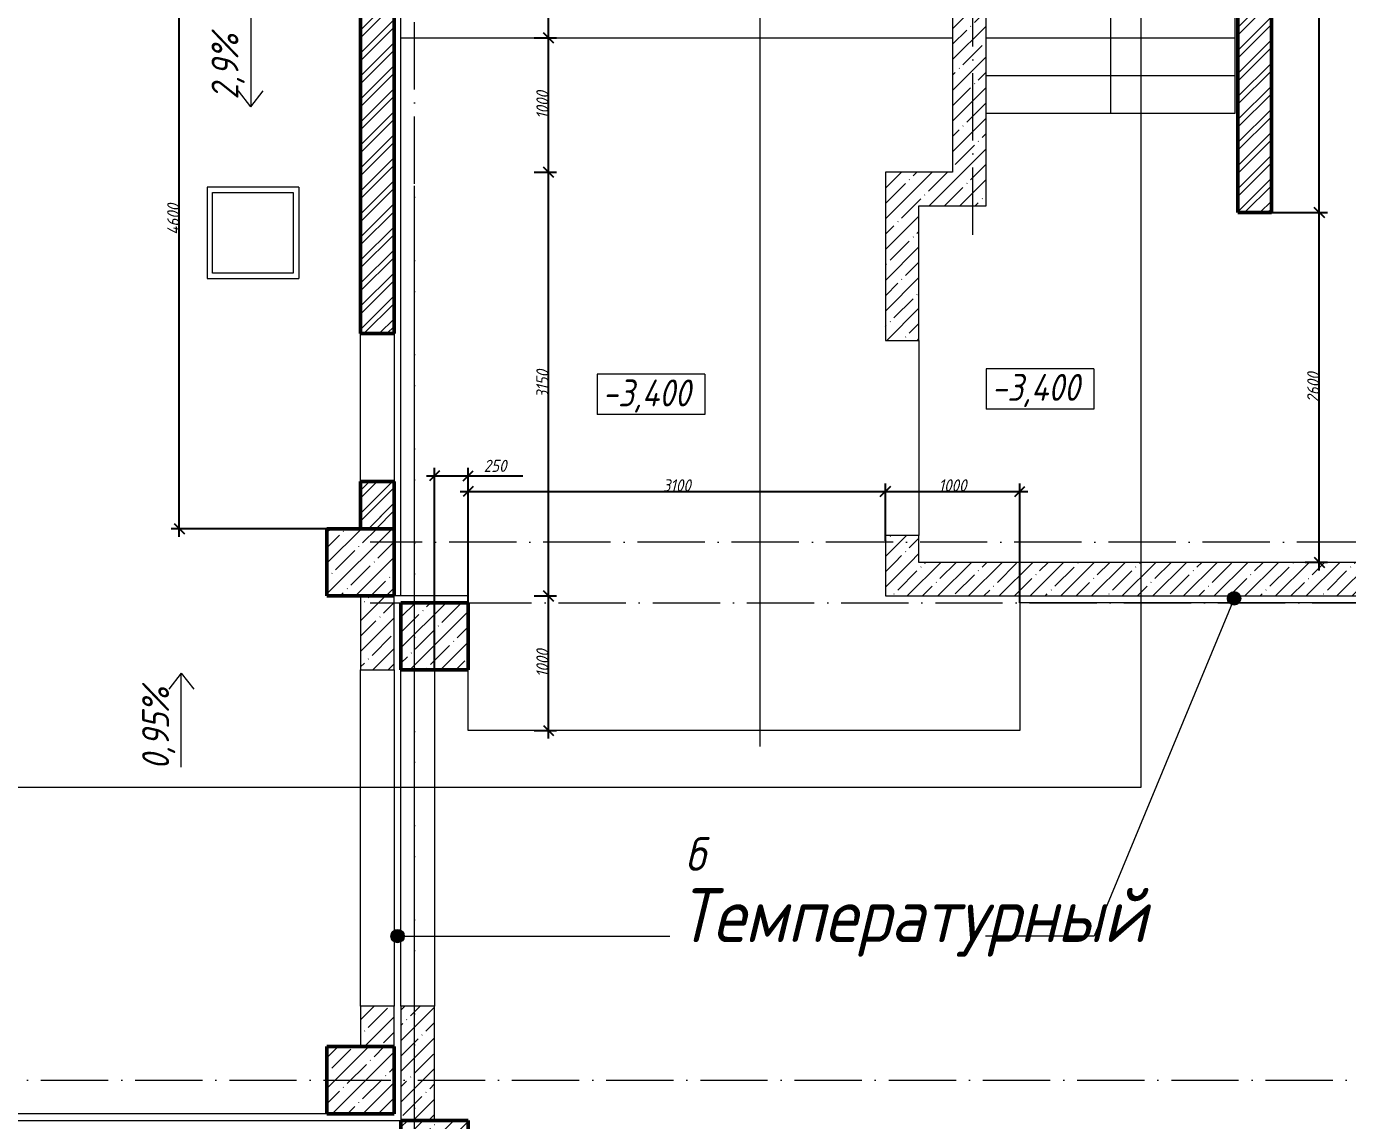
# Model space of a CAD drawing. Header units: millimetres. Extents: x -12989 to 629078, y -109036 to 555275.
# Drawn here: x 604105 to 613924, y 471059 to 479193 of the extents above; entities that cross this region are included whole.
import ezdxf

# ---------------------------------------------------------------- set-up
doc = ezdxf.new("R2010")
doc.units = ezdxf.units.MM
doc.linetypes.add('200_ШТРИХ_ш1п0_6_', pattern=[160, 100, -60])
doc.linetypes.add('50_200_ШТРИХ_1Т_ш5_п1_п1_', pattern=[700, 500, -100, 0, -100])
for name, color, linetype, lineweight in [('A-____-____-DIMS', 7, 'Continuous', 9), ('A-____-NOTE-TEXT', 7, 'Continuous', 9), ('A-DETL-GENF-OTLN-2', 7, 'Continuous', 5), ('A-FLOR-____-OTLN', 7, 'Continuous', 9), ('A-WALL-____-MCUT-1', 7, 'Continuous', 9), ('A-WALL-____-MCUT-2', 7, 'Continuous', 50), ('A-WALL-____-OTLN', 7, 'Continuous', 9), ('A-WALL-____-PATT-1', 7, 'Continuous', 9), ('G-____-____-DIMS', 7, 'Continuous', 9), ('G-____-____-TEXT', 7, 'Continuous', 9), ('S-COLS-____-MCUT', 7, 'Continuous', 50), ('S-COLS-____-OTLN', 7, 'Continuous', 9), ('S-GRID-____-OTLN-1', 7, '50_200_ШТРИХ_1Т_ш5_п1_п1_', 9), ('S-STRS-____-OTLN-1', 7, 'Continuous', 9)]:
    doc.layers.add(name, color=color, linetype=linetype, lineweight=lineweight)
for name, color, linetype, lineweight, true_color in [('A-DETL-GENF-OTLN-3', 9, 'Continuous', 9, 0x808080), ('A-DETL-GENF-OTLN-4', 9, '200_ШТРИХ_ш1п0_6_', 9, 0x808080), ('A-DETL-GENF-OTLN-5', 7, 'Continuous', 5, 0xc0c0c0), ('A-WALL-____-OTLN-1', 7, 'Continuous', 9, 0x800000), ('A-WALL-____-PATT-2', 7, 'Continuous', 9, 0x787878), ('G-____-____-SYMB-1', 9, 'Continuous', 9, 0x808080)]:
    doc.layers.add(name, color=color, linetype=linetype, lineweight=lineweight, true_color=true_color)
doc.styles.add('ISOCPEUR_I', font='isocpeui.ttf', dxfattribs={"width": 0.9, "height": 2.5})
doc.styles.add('ISOCPEUR_I_2', font='isocpeui.ttf', dxfattribs={"width": 0.85, "height": 2.3})
doc.styles.add('ISOCPEUR_I_3', font='isocpeui.ttf', dxfattribs={"width": 0.85, "height": 2.2})
doc.styles.add('ISOCPEUR_I_5', font='isocpeui.ttf', dxfattribs={"width": 0.85, "height": 2.1})
doc.styles.add('ISOCPEUR_I_7', font='isocpeui.ttf', dxfattribs={"width": 0.9, "height": 90})
doc.dimstyles.new('ISO-1_8_0_9К_СРЕДНИЙ_Кладочные', dxfattribs={"dimscale": 304.8, "dimtxt": 89.638306, "dimasz": 0.246063, "dimexe": 0.19685, "dimexo": 0, "dimgap": 0, "dimtad": 1, "dimdec": 3, "dimrnd": 0.001, "dimdsep": 46, "dimtxsty": 'ISOCPEUR_I_7', "dimblk1": 'OBLIQUE', "dimblk2": 'OBLIQUE', "dimsah": 1, "dimcen": 0.09, "dimdle": 0.19685, "dimazin": 0, "dimtfac": 1, "dimtdec": 4, "dimtix": 1, "dimtmove": 2, "dimatfit": 3, "dimfxl": 1, "dimtvp": 1, "dimtolj": 1, "dimtzin": 0, "dimarcsym": 2})
doc.dimstyles.new('ISO-1_8_0_9К_СРЕДНИЙ_Кладочные_1', dxfattribs={"dimscale": 304.8, "dimtxt": 89.638306, "dimasz": 0.246063, "dimexe": 0.19685, "dimexo": 0, "dimgap": 0, "dimtad": 1, "dimdec": 3, "dimrnd": 0.001, "dimdsep": 46, "dimtxsty": 'ISOCPEUR_I_7', "dimblk1": 'OBLIQUE', "dimblk2": 'OBLIQUE', "dimsah": 1, "dimcen": 0.09, "dimdle": 0.19685, "dimazin": 0, "dimtfac": 1, "dimtdec": 4, "dimtix": 1, "dimtmove": 0, "dimatfit": 3, "dimfxl": 1, "dimtvp": 1, "dimtolj": 1, "dimtzin": 0, "dimarcsym": 2})
doc.dimstyles.new('ISO-1_8_0_9К_СРЕДНИЙ_Кладочные_2', dxfattribs={"dimscale": 304.8, "dimtxt": 89.638306, "dimasz": 0.246063, "dimexe": 0.19685, "dimexo": 0, "dimgap": 0, "dimtad": 1, "dimdec": 3, "dimrnd": 0.001, "dimdsep": 46, "dimtxsty": 'ISOCPEUR_I_7', "dimblk1": 'OBLIQUE', "dimblk2": 'OBLIQUE', "dimsah": 1, "dimcen": 0.09, "dimdle": 0.19685, "dimazin": 0, "dimtfac": 1, "dimtdec": 4, "dimtix": 1, "dimtmove": 1, "dimatfit": 3, "dimfxl": 1, "dimtvp": 1, "dimtolj": 1, "dimtzin": 0, "dimarcsym": 2})
pattern_1 = [(45, (513638.8, 428127.92), (-114.04925, 114.04925), []), (45, (513752.85, 428127.92), (-114.04925, 114.04925), [201.612, -40.322, 3.353, -36.97])]
pattern_2 = [(45, (513638.8, 428127.92), (-114.04925, 114.04925), []), (45, (513752.85, 428127.92), (-114.04925, 114.04925), [201.612, -40.322, 3.353, -36.97])]
pattern_3 = [(45, (-93500, -46531.04), (-114.04925, 114.04925), []), (45, (-93385.95, -46531.04), (-114.04925, 114.04925), [201.613, -40.323, 3.353, -36.97])]
pattern_4 = [(45, (-92950, -43231.04), (-114.04925, 114.04925), []), (45, (-92835.95, -43231.04), (-114.04925, 114.04925), [201.613, -40.323, 3.353, -36.97])]
pattern_5 = [(45, (-92950, -47081.04), (-114.04925, 114.04925), []), (45, (-92835.95, -47081.04), (-114.04925, 114.04925), [201.613, -40.323, 3.353, -36.97])]
pattern_6 = [(45, (513638.8, 428127.92), (-85.53659, 85.53659), []), (45, (513695.83, 428127.92), (-85.53659, 85.53659), [])]

# ---------------------------------------------------------------- blocks, each defined once
blk = doc.blocks.new('BSC_Колонна _Прямоугольная - 500х500-V126-АР1_Кладочный план подвала в осях 1-64_Ю-ЯЯ')
at = {"layer": 'S-COLS-____-OTLN'}
h = blk.add_hatch(dxfattribs=at)
h.set_pattern_fill('FP_142', color=256, style=0, pattern_type=2)
h.set_pattern_definition(pattern_3)
h.paths.add_polyline_path([(-250, -250), (250, -250), (250, 250), (-250, 250)], flags=0)
at = {"layer": 'S-COLS-____-MCUT'}
for p, q in [((250, 250), (-250, 250)), ((-250, 250), (-250, -250)), ((250, -250), (250, 250)), ((-250, -250), (250, -250))]:
    blk.add_line(p, q, dxfattribs=at)
blk = doc.blocks.new('BSC_Колонна _Прямоугольная - 500х500-V133-АР1_Кладочный план подвала в осях 1-64_Ю-ЯЯ')
at = {"layer": 'S-COLS-____-OTLN'}
h = blk.add_hatch(dxfattribs=at)
h.set_pattern_fill('FP_149', color=256, style=0, pattern_type=2)
h.set_pattern_definition(pattern_4)
h.paths.add_polyline_path([(-250, -250), (250, -250), (250, 250), (-250, 250)], flags=0)
at = {"layer": 'S-COLS-____-MCUT'}
for p, q in [((250, 250), (-250, 250)), ((-250, 250), (-250, -250)), ((250, -250), (250, 250)), ((-250, -250), (250, -250))]:
    blk.add_line(p, q, dxfattribs=at)
blk = doc.blocks.new('BSC_Колонна _Прямоугольная - 500х500-V134-АР1_Кладочный план подвала в осях 1-64_Ю-ЯЯ')
at = {"layer": 'S-COLS-____-OTLN'}
h = blk.add_hatch(dxfattribs=at)
h.set_pattern_fill('FP_150', color=256, style=0, pattern_type=2)
h.set_pattern_definition(pattern_5)
h.paths.add_polyline_path([(-250, -250), (250, -250), (250, 250), (-250, 250)], flags=0)
at = {"layer": 'S-COLS-____-MCUT'}
for p, q in [((250, 250), (-250, 250)), ((-250, 250), (-250, -250)), ((250, -250), (250, 250)), ((-250, -250), (250, -250))]:
    blk.add_line(p, q, dxfattribs=at)
blk = doc.blocks.new('DET_L_Имитация разреза_ISO2-5 - Влево-35541912-АР1_Кладочный план подвала в осях 1-64_Ю-ЯЯ')
at = {"layer": 'A-DETL-GENF-OTLN-3'}
blk.add_line((143.1, 0), (5796.9, 0), dxfattribs=at)
blk = doc.blocks.new('Высотные отметки - 9_5х3_5_h_-17668430-АР1_Кладочный план подвала в осях 1-64_Ю-ЯЯ')
at = {"layer": 'G-____-____-DIMS'}
for p, q in [((-4, 3), (-4, 0)), ((4, 3), (-4, 3)), ((4, 3), (4, 0)), ((4, 0), (-4, 0))]:
    blk.add_line(p, q, dxfattribs=at)
blk = doc.blocks.new('_Oblique')
at = {"color": 0, "linetype": 'ByBlock', "lineweight": -2}
blk.add_line((-0.5, -0.5), (0.5, 0.5), dxfattribs=at)
blk = doc.blocks.new('*D6605')
at = {"layer": 'A-____-____-DIMS', "color": 0, "lineweight": -2, "transparency": 16777216}
for p, q in [((607878.8, 474959), (608044.9, 474959)), ((607984.9, 473899), (607984.9, 475019)), ((607878.8, 473959), (608044.9, 473959))]:
    blk.add_line(p, q, dxfattribs=at)
at = {"layer": 'Defpoints', "color": 0, "transparency": 16777216}
for p in [(607878.8, 474959), (607984.9, 474959), (607878.8, 473959)]:
    blk.add_point(p, dxfattribs=at)
at = {"layer": 'A-____-____-DIMS', "color": 0, "lineweight": -2, "transparency": 16777216, "xscale": 75, "yscale": 75, "zscale": 75}
for p, rotation in [((607984.9, 474959), 90), ((607984.9, 473959), 270)]:
    blk.add_blockref('_Oblique', p, dxfattribs=dict(at, rotation=rotation))
at = {"layer": 'A-____-____-DIMS', "color": 0, "transparency": 16777216, "insert": (607939.9, 474459), "char_height": 90, "width": 504.733, "attachment_point": 5, "rotation": 90, "style": 'ISOCPEUR_I_7'}
blk.add_mtext('\\A1;1000', dxfattribs=at)
blk = doc.blocks.new('*D6606')
at = {"layer": 'A-____-____-DIMS', "color": 0, "lineweight": -2, "transparency": 16777216}
for p, q in [((607878.8, 478109), (608044.9, 478109)), ((607984.9, 474899), (607984.9, 478169)), ((607878.8, 474959), (608044.9, 474959))]:
    blk.add_line(p, q, dxfattribs=at)
at = {"layer": 'Defpoints', "color": 0, "transparency": 16777216}
for p in [(607878.8, 478109), (607984.9, 478109), (607878.8, 474959)]:
    blk.add_point(p, dxfattribs=at)
at = {"layer": 'A-____-____-DIMS', "color": 0, "lineweight": -2, "transparency": 16777216, "xscale": 75, "yscale": 75, "zscale": 75}
for p, rotation in [((607984.9, 478109), 90), ((607984.9, 474959), 270)]:
    blk.add_blockref('_Oblique', p, dxfattribs=dict(at, rotation=rotation))
at = {"layer": 'A-____-____-DIMS', "color": 0, "transparency": 16777216, "insert": (607939.9, 476534), "char_height": 90, "width": 504.733, "attachment_point": 5, "rotation": 90, "style": 'ISOCPEUR_I_7'}
blk.add_mtext('\\A1;3150', dxfattribs=at)
blk = doc.blocks.new('*D6607')
at = {"layer": 'A-____-____-DIMS', "color": 0, "lineweight": -2, "transparency": 16777216}
for p, q in [((607878.8, 479109), (608044.9, 479109)), ((607984.9, 478049), (607984.9, 479169)), ((607878.8, 478109), (608044.9, 478109))]:
    blk.add_line(p, q, dxfattribs=at)
at = {"layer": 'Defpoints', "color": 0, "transparency": 16777216}
for p in [(607878.8, 479109), (607984.9, 479109), (607878.8, 478109)]:
    blk.add_point(p, dxfattribs=at)
at = {"layer": 'A-____-____-DIMS', "color": 0, "lineweight": -2, "transparency": 16777216, "xscale": 75, "yscale": 75, "zscale": 75}
for p, rotation in [((607984.9, 479109), 90), ((607984.9, 478109), 270)]:
    blk.add_blockref('_Oblique', p, dxfattribs=dict(at, rotation=rotation))
at = {"layer": 'A-____-____-DIMS', "color": 0, "transparency": 16777216, "insert": (607939.9, 478609), "char_height": 90, "width": 504.733, "attachment_point": 5, "rotation": 90, "style": 'ISOCPEUR_I_7'}
blk.add_mtext('\\A1;1000', dxfattribs=at)
blk = doc.blocks.new('*D6608')
at = {"layer": 'A-____-____-DIMS', "color": 0, "lineweight": -2, "transparency": 16777216}
for p, q in [((607984.9, 479049), (607984.9, 479869)), ((607388.8, 479809), (608044.9, 479809)), ((607878.8, 479109), (608044.9, 479109))]:
    blk.add_line(p, q, dxfattribs=at)
at = {"layer": 'Defpoints', "color": 0, "transparency": 16777216}
for p in [(607388.8, 479809), (607984.9, 479809), (607878.8, 479109)]:
    blk.add_point(p, dxfattribs=at)
at = {"layer": 'A-____-____-DIMS', "color": 0, "lineweight": -2, "transparency": 16777216, "xscale": 75, "yscale": 75, "zscale": 75}
for p, rotation in [((607984.9, 479809), 90), ((607984.9, 479109), 270)]:
    blk.add_blockref('_Oblique', p, dxfattribs=dict(at, rotation=rotation))
at = {"layer": 'A-____-____-DIMS', "color": 0, "transparency": 16777216, "insert": (607939.3, 479459), "char_height": 90, "width": 409.578, "attachment_point": 5, "rotation": 90, "style": 'ISOCPEUR_I_7'}
blk.add_mtext('\\A1;700', dxfattribs=at)
blk = doc.blocks.new('*D6609')
at = {"layer": 'A-____-____-DIMS', "color": 0, "lineweight": -2, "transparency": 16777216}
for p, q in [((607078.8, 475851.3), (607388.8, 475851.3)), ((607138.8, 474409), (607138.8, 475911.3)), ((607388.8, 474409), (607388.8, 475911.3)), ((607388.8, 475851.3), (607794.8, 475851.3))]:
    blk.add_line(p, q, dxfattribs=at)
at = {"layer": 'Defpoints', "color": 0, "transparency": 16777216}
for p in [(607388.8, 475851.3), (607138.8, 474409), (607388.8, 474409)]:
    blk.add_point(p, dxfattribs=at)
at = {"layer": 'A-____-____-DIMS', "color": 0, "lineweight": -2, "transparency": 16777216, "xscale": 75, "yscale": 75, "zscale": 75, "rotation": 180}
blk.add_blockref('_Oblique', (607138.8, 475851.3), dxfattribs=at)
at = {"layer": 'A-____-____-DIMS', "color": 0, "lineweight": -2, "transparency": 16777216, "xscale": 75, "yscale": 75, "zscale": 75}
blk.add_blockref('_Oblique', (607388.8, 475851.3), dxfattribs=at)
at = {"layer": 'A-____-____-DIMS', "color": 0, "transparency": 16777216, "insert": (607503.9, 475971.3), "char_height": 90, "width": 409.578, "attachment_point": 1, "line_spacing_factor": 1.149209, "style": 'ISOCPEUR_I_7'}
blk.add_mtext('\\A1;250', dxfattribs=at)
blk = doc.blocks.new('*D6610')
at = {"layer": 'A-____-____-DIMS', "color": 0, "lineweight": -2, "transparency": 16777216}
for p, q in [((607328.8, 475736.1), (610548.8, 475736.1)), ((607388.8, 474409), (607388.8, 475796.1)), ((610488.8, 475367.6), (610488.8, 475796.1))]:
    blk.add_line(p, q, dxfattribs=at)
at = {"layer": 'Defpoints', "color": 0, "transparency": 16777216}
for p in [(610488.8, 475736.1), (610488.8, 475367.6), (607388.8, 474409)]:
    blk.add_point(p, dxfattribs=at)
at = {"layer": 'A-____-____-DIMS', "color": 0, "lineweight": -2, "transparency": 16777216, "xscale": 75, "yscale": 75, "zscale": 75, "rotation": 180}
blk.add_blockref('_Oblique', (607388.8, 475736.1), dxfattribs=at)
at = {"layer": 'A-____-____-DIMS', "color": 0, "lineweight": -2, "transparency": 16777216, "xscale": 75, "yscale": 75, "zscale": 75}
blk.add_blockref('_Oblique', (610488.8, 475736.1), dxfattribs=at)
at = {"layer": 'A-____-____-DIMS', "color": 0, "transparency": 16777216, "insert": (608938.8, 475781.1), "char_height": 90, "width": 504.733, "attachment_point": 5, "style": 'ISOCPEUR_I_7'}
blk.add_mtext('\\A1;3100', dxfattribs=at)
blk = doc.blocks.new('*D6611')
at = {"layer": 'A-____-____-DIMS', "color": 0, "lineweight": -2, "transparency": 16777216}
for p, q in [((610428.8, 475736.1), (611548.8, 475736.1)), ((610488.8, 475367.6), (610488.8, 475796.1)), ((611488.8, 474909), (611488.8, 475796.1))]:
    blk.add_line(p, q, dxfattribs=at)
at = {"layer": 'Defpoints', "color": 0, "transparency": 16777216}
for p in [(611488.8, 475736.1), (610488.8, 475367.6), (611488.8, 474909)]:
    blk.add_point(p, dxfattribs=at)
at = {"layer": 'A-____-____-DIMS', "color": 0, "lineweight": -2, "transparency": 16777216, "xscale": 75, "yscale": 75, "zscale": 75, "rotation": 180}
blk.add_blockref('_Oblique', (610488.8, 475736.1), dxfattribs=at)
at = {"layer": 'A-____-____-DIMS', "color": 0, "lineweight": -2, "transparency": 16777216, "xscale": 75, "yscale": 75, "zscale": 75}
blk.add_blockref('_Oblique', (611488.8, 475736.1), dxfattribs=at)
at = {"layer": 'A-____-____-DIMS', "color": 0, "transparency": 16777216, "insert": (610988.8, 475781.1), "char_height": 90, "width": 504.733, "attachment_point": 5, "style": 'ISOCPEUR_I_7'}
blk.add_mtext('\\A1;1000', dxfattribs=at)
blk = doc.blocks.new('*D6718')
at = {"layer": 'A-____-____-DIMS', "color": 0, "lineweight": -2, "transparency": 16777216}
for p, q in [((613358.8, 477809), (613774.2, 477809)), ((613714.2, 475149), (613714.2, 477869)), ((613608.1, 475209), (613774.2, 475209))]:
    blk.add_line(p, q, dxfattribs=at)
at = {"layer": 'Defpoints', "color": 0, "transparency": 16777216}
for p in [(613358.8, 477809), (613714.2, 477809), (613608.1, 475209)]:
    blk.add_point(p, dxfattribs=at)
at = {"layer": 'A-____-____-DIMS', "color": 0, "lineweight": -2, "transparency": 16777216, "xscale": 75, "yscale": 75, "zscale": 75}
for p, rotation in [((613714.2, 477809), 90), ((613714.2, 475209), 270)]:
    blk.add_blockref('_Oblique', p, dxfattribs=dict(at, rotation=rotation))
at = {"layer": 'A-____-____-DIMS', "color": 0, "transparency": 16777216, "insert": (613669.2, 476509), "char_height": 90, "width": 546.104, "attachment_point": 5, "rotation": 90, "style": 'ISOCPEUR_I_7'}
blk.add_mtext('\\A1;2600', dxfattribs=at)
blk = doc.blocks.new('*D6719')
at = {"layer": 'A-____-____-DIMS', "color": 0, "lineweight": -2, "transparency": 16777216}
for p, q in [((613714.2, 477749), (613714.2, 481969)), ((613358.8, 481909), (613774.2, 481909)), ((613358.8, 477809), (613774.2, 477809))]:
    blk.add_line(p, q, dxfattribs=at)
at = {"layer": 'Defpoints', "color": 0, "transparency": 16777216}
for p in [(613358.8, 481909), (613714.2, 481909), (613358.8, 477809)]:
    blk.add_point(p, dxfattribs=at)
at = {"layer": 'A-____-____-DIMS', "color": 0, "lineweight": -2, "transparency": 16777216, "xscale": 75, "yscale": 75, "zscale": 75}
for p, rotation in [((613714.2, 481909), 90), ((613714.2, 477809), 270)]:
    blk.add_blockref('_Oblique', p, dxfattribs=dict(at, rotation=rotation))
at = {"layer": 'A-____-____-DIMS', "color": 0, "transparency": 16777216, "insert": (613539, 479575.9), "char_height": 90, "width": 521.281, "attachment_point": 1, "rotation": 90, "line_spacing_factor": 1.149209, "style": 'ISOCPEUR_I_7'}
blk.add_mtext('\\A1;4100', dxfattribs=at)
blk = doc.blocks.new('*D6732')
at = {"layer": 'A-____-____-DIMS', "color": 0, "lineweight": -2, "transparency": 16777216}
for p, q in [((605135.4, 480059), (605301.5, 480059)), ((605241.5, 475399), (605241.5, 480119)), ((606588.8, 475459), (605181.5, 475459))]:
    blk.add_line(p, q, dxfattribs=at)
at = {"layer": 'Defpoints', "color": 0, "transparency": 16777216}
for p in [(605135.4, 480059), (605241.5, 480059), (606588.8, 475459)]:
    blk.add_point(p, dxfattribs=at)
at = {"layer": 'A-____-____-DIMS', "color": 0, "lineweight": -2, "transparency": 16777216, "xscale": 75, "yscale": 75, "zscale": 75}
for p, rotation in [((605241.5, 480059), 90), ((605241.5, 475459), 270)]:
    blk.add_blockref('_Oblique', p, dxfattribs=dict(at, rotation=rotation))
at = {"layer": 'A-____-____-DIMS', "color": 0, "transparency": 16777216, "insert": (605196.5, 477759), "char_height": 90, "width": 562.653, "attachment_point": 5, "rotation": 90, "style": 'ISOCPEUR_I_7'}
blk.add_mtext('\\A1;4600', dxfattribs=at)
blk = doc.blocks.new('BSC_Колонна _Прямоугольная - 500х500-V129-АР1_Кладочный план подвала в осях 1-64_А-ГГ')
at = {"layer": 'S-COLS-____-OTLN'}
h = blk.add_hatch(dxfattribs=at)
h.set_pattern_fill('FP_145', color=256, style=0, pattern_type=2)
h.set_pattern_definition(pattern_3)
h.paths.add_polyline_path([(-250, -250), (250, -250), (250, 250), (-250, 250)], flags=0)
at = {"layer": 'S-COLS-____-MCUT'}
for p, q in [((250, 250), (-250, 250)), ((-250, 250), (-250, -250)), ((250, -250), (250, 250)), ((-250, -250), (250, -250))]:
    blk.add_line(p, q, dxfattribs=at)
blk = doc.blocks.new('BSC_Колонна _Прямоугольная - 500х500-V131-АР1_Кладочный план подвала в осях 1-64_А-ГГ')
at = {"layer": 'S-COLS-____-OTLN'}
h = blk.add_hatch(dxfattribs=at)
h.set_pattern_fill('FP_147', color=256, style=0, pattern_type=2)
h.set_pattern_definition([(45, (-93500, -42681.04), (-114.04925, 114.04925), []), (45, (-93385.95, -42681.04), (-114.04925, 114.04925), [201.613, -40.323, 3.353, -36.97])])
h.paths.add_polyline_path([(-250, -250), (250, -250), (250, 250), (-250, 250)], flags=0)
at = {"layer": 'S-COLS-____-MCUT'}
for p, q in [((250, 250), (-250, 250)), ((-250, 250), (-250, -250)), ((250, -250), (250, 250)), ((-250, -250), (250, -250))]:
    blk.add_line(p, q, dxfattribs=at)
blk = doc.blocks.new('BSC_Колонна _Прямоугольная - 500х500-V136-АР1_Кладочный план подвала в осях 1-64_А-ГГ')
at = {"layer": 'S-COLS-____-OTLN'}
h = blk.add_hatch(dxfattribs=at)
h.set_pattern_fill('FP_152', color=256, style=0, pattern_type=2)
h.set_pattern_definition(pattern_4)
h.paths.add_polyline_path([(-250, -250), (250, -250), (250, 250), (-250, 250)], flags=0)
at = {"layer": 'S-COLS-____-MCUT'}
for p, q in [((250, 250), (-250, 250)), ((-250, 250), (-250, -250)), ((250, -250), (250, 250)), ((-250, -250), (250, -250))]:
    blk.add_line(p, q, dxfattribs=at)
blk = doc.blocks.new('BSC_Колонна _Прямоугольная - 500х500-V137-АР1_Кладочный план подвала в осях 1-64_А-ГГ')
at = {"layer": 'S-COLS-____-OTLN'}
h = blk.add_hatch(dxfattribs=at)
h.set_pattern_fill('FP_153', color=256, style=0, pattern_type=2)
h.set_pattern_definition(pattern_5)
h.paths.add_polyline_path([(-250, -250), (250, -250), (250, 250), (-250, 250)], flags=0)
at = {"layer": 'S-COLS-____-MCUT'}
for p, q in [((250, 250), (-250, 250)), ((-250, 250), (-250, -250)), ((250, -250), (250, 250)), ((-250, -250), (250, -250))]:
    blk.add_line(p, q, dxfattribs=at)
blk = doc.blocks.new('DET_L_Имитация разреза_ISO2-5 - Влево-35541912-АР1_Кладочный план подвала в осях 1-64_А-ГГ')
at = {"layer": 'A-DETL-GENF-OTLN-5'}
blk.add_line((2614, 0), (5796.9, 0), dxfattribs=at)

msp = doc.modelspace()

# ---------------------------------------------------------------- hatches: boundary and pattern name
at = {"layer": 'A-WALL-____-PATT-1'}
h = msp.add_hatch(dxfattribs=at)
h.set_pattern_fill('FP_1', color=256, style=0, pattern_type=2)
h.set_pattern_definition(pattern_1)
h.paths.add_polyline_path([(610988.8036, 478108.9591), (611238.8036, 478108.9591), (611238.8036, 483308.9591), (610988.8036, 483308.9591), (610988.8036, 478894.1979)], flags=0)
h = msp.add_hatch(dxfattribs=at)
h.set_pattern_fill('FP_1', color=256, style=0, pattern_type=2)
h.set_pattern_definition(pattern_1)
h.paths.add_polyline_path([(610738.8036, 477858.9591), (611238.8036, 477858.9591), (611238.8036, 478108.9591), (610488.8036, 478108.9591), (610488.8036, 477858.9591)], flags=0)
h = msp.add_hatch(dxfattribs=at)
h.set_pattern_fill('FP_1', color=256, style=0, pattern_type=2)
h.set_pattern_definition(pattern_1)
h.paths.add_polyline_path([(610488.8036, 475208.9591), (610738.8036, 475208.9591), (610738.8036, 475408.9591), (610488.8036, 475408.9591)], flags=0)
h.paths.add_polyline_path([(610488.8036, 476858.9591), (610738.8036, 476858.9591), (610738.8036, 477858.9591), (610488.8036, 477858.9591)], flags=0)
h = msp.add_hatch(dxfattribs=at)
h.set_pattern_fill('FP_1', color=256, style=0, pattern_type=2)
h.set_pattern_definition(pattern_2)
h.paths.add_polyline_path([(610738.8036, 475208.9591), (610738.8036, 475408.9591), (610488.8036, 475408.9591), (610488.8036, 475208.9591)], flags=0)
h = msp.add_hatch(dxfattribs=at)
h.set_pattern_fill('FP_1', color=256, style=0, pattern_type=2)
h.set_pattern_definition(pattern_1)
h.paths.add_polyline_path([(614888.8036, 474958.9591), (614888.8036, 475208.9591), (610488.8036, 475208.9591), (610488.8036, 474958.9591), (612602.86, 474958.9591)], flags=0)
h = msp.add_hatch(dxfattribs=at)
h.set_pattern_fill('FP_1', color=256, style=0, pattern_type=2)
h.set_pattern_definition(pattern_2)
h.paths.add_polyline_path([(614888.8036, 474958.9591), (614888.8036, 475208.9591), (610488.8036, 475208.9591), (610488.8036, 474958.9591), (612603.6164, 474958.9591)], flags=0)
h = msp.add_hatch(dxfattribs=at)
h.set_pattern_fill('FP_1', color=256, style=0, pattern_type=2)
h.set_pattern_definition(pattern_1)
h.paths.add_polyline_path([(606588.8036, 471608.9591), (606838.8036, 471608.9591), (606838.8036, 471908.9591), (606588.8036, 471908.9591)], flags=0)
h.paths.add_polyline_path([(606838.8036, 474408.9591), (606838.8036, 474958.9591), (606588.8036, 474958.9591), (606588.8036, 474408.9591)], flags=0)
h = msp.add_hatch(dxfattribs=at)
h.set_pattern_fill('FP_1', color=256, style=0, pattern_type=2)
h.set_pattern_definition(pattern_2)
h.paths.add_polyline_path([(606588.8036, 471608.9591), (606838.8036, 471608.9591), (606838.8036, 471908.9591), (606588.8036, 471908.9591)], flags=0)
h.paths.add_polyline_path([(606838.8036, 474408.9591), (606838.8036, 474958.9591), (606588.8036, 474958.9591), (606588.8036, 474408.9591)], flags=0)
h = msp.add_hatch(dxfattribs=at)
h.set_pattern_fill('FP_1', color=256, style=0, pattern_type=2)
h.set_pattern_definition(pattern_1)
h.paths.add_polyline_path([(606888.8036, 471058.9591), (607138.8036, 471058.9591), (607138.8036, 471908.9591), (606888.8036, 471908.9591)], flags=0)
h = msp.add_hatch(dxfattribs=at)
h.set_pattern_fill('FP_1', color=256, style=0, pattern_type=2)
h.set_pattern_definition(pattern_2)
h.paths.add_polyline_path([(607138.8036, 471058.9591), (607138.8036, 471908.9591), (606888.8036, 471908.9591), (606888.8036, 471058.9591)], flags=0)
at = {"layer": 'A-WALL-____-PATT-2'}
h = msp.add_hatch(dxfattribs=at)
h.set_pattern_fill('FP_53', color=256, style=0, pattern_type=2)
h.set_pattern_definition(pattern_6)
h.paths.add_polyline_path([(613108.8036, 477808.9591), (613358.8036, 477808.9591), (613358.8036, 481908.9591), (613108.8036, 481908.9591)], flags=0)
h = msp.add_hatch(dxfattribs=at)
h.set_pattern_fill('FP_53', color=256, style=0, pattern_type=2)
h.set_pattern_definition(pattern_6)
h.paths.add_polyline_path([(606588.8036, 475458.9591), (606838.8036, 475458.9591), (606838.8036, 475808.9591), (606588.8036, 475808.9591), (606588.8036, 475665.223)], flags=0)
h.paths.add_polyline_path([(606838.8036, 476908.9591), (606838.8036, 480058.9591), (606588.8036, 480058.9591), (606588.8036, 476908.9591)], flags=0)
h = msp.add_hatch(dxfattribs=at)
h.set_pattern_fill('FP_5', color=256, style=0, pattern_type=2)
h.set_pattern_definition([(45, (513638.8, 428127.92), (-85.53659, 85.53659), []), (45, (513695.83, 428127.92), (-85.53659, 85.53659), [])])
h.paths.add_polyline_path([(606838.8036, 475458.9591), (606838.8036, 475629.0977), (606588.8036, 475629.0977), (606588.8036, 475458.9591)], flags=0)
at = {"layer": 'G-____-____-TEXT'}
h = msp.add_hatch(color=256, dxfattribs=at)
edge = h.paths.add_edge_path(flags=0)
edge.add_arc((613080.8633, 474941.2558), 50, 0, 360)
h = msp.add_hatch(color=256, dxfattribs=at)
edge = h.paths.add_edge_path(flags=0)
edge.add_arc((613080.8633, 474941.2558), 50, 0, 360)
h = msp.add_hatch(color=256, dxfattribs=at)
edge = h.paths.add_edge_path(flags=0)
edge.add_arc((606863.7691, 472430.1688), 50, 0, 360)
h = msp.add_hatch(color=256, dxfattribs=at)
edge = h.paths.add_edge_path(flags=0)
edge.add_arc((606863.7691, 472430.1688), 50, 0, 360)

# ---------------------------------------------------------------- linework, layer by layer
at = {"layer": 'A-FLOR-____-OTLN'}
for p, q in [((606888.8036, 474958.9591), (606888.8036, 479808.9591)), ((606888.8036, 479108.9591), (610988.8036, 479108.9591)), ((605448.8036, 477998.9591), (605448.8036, 477318.9591)), ((606128.8036, 477998.9591), (605448.8036, 477998.9591)), ((606128.8036, 477998.9591), (606128.8036, 477318.9591)), ((605488.8036, 477358.9591), (605488.8036, 477958.9591)), ((605488.8036, 477958.9591), (606088.8036, 477958.9591)), ((606088.8036, 477958.9591), (606088.8036, 477358.9591)), ((605448.8036, 477318.9591), (606128.8036, 477318.9591)), ((606088.8036, 477358.9591), (605488.8036, 477358.9591)), ((610738.8036, 476858.9591), (610738.8036, 475408.9591)), ((610738.8036, 476858.9591), (610738.8036, 475408.9591)), ((606888.8036, 474958.9591), (606888.8036, 475629.0977)), ((610738.8036, 475629.0977), (610738.8036, 475408.9591)), ((610738.8036, 475629.0977), (610738.8036, 475408.9591)), ((607388.8036, 474958.9591), (606838.8036, 474958.9591)), ((607388.8036, 474958.9591), (606838.8036, 474958.9591)), ((607388.8036, 474908.9591), (607388.8036, 474958.9591)), ((607388.8036, 474908.9591), (607388.8036, 474958.9591)), ((611488.8036, 474958.9591), (611488.8036, 473958.9591)), ((611488.8036, 474958.9591), (611488.8036, 473958.9591)), ((614388.8036, 474908.9591), (611488.8036, 474908.9591)), ((614388.8036, 474908.9591), (611488.8036, 474908.9591)), ((607388.8036, 473958.9591), (607388.8036, 474408.9591)), ((607388.8036, 473958.9591), (607388.8036, 474408.9591)), ((611488.8036, 473958.9591), (607388.8036, 473958.9591)), ((611488.8036, 473958.9591), (607388.8036, 473958.9591)), ((606338.8036, 471108.9591), (602888.8036, 471108.9591)), ((606338.8036, 471108.9591), (602888.8036, 471108.9591)), ((602888.8036, 471058.9591), (606888.8036, 471058.9591))]:
    msp.add_line(p, q, dxfattribs=at)
at = {"layer": 'A-WALL-____-MCUT-1'}
for p, q in [((610988.8036, 483558.9591), (610988.8036, 478108.9591)), ((611238.8036, 477858.9591), (611238.8036, 483308.9591)), ((610488.8036, 478108.9591), (610488.8036, 476858.9591)), ((610988.8036, 478108.9591), (610488.8036, 478108.9591)), ((610738.8036, 476858.9591), (610738.8036, 477858.9591)), ((610738.8036, 477858.9591), (611238.8036, 477858.9591)), ((610488.8036, 476858.9591), (610738.8036, 476858.9591)), ((610488.8036, 475408.9591), (610488.8036, 474958.9591)), ((610738.8036, 475408.9591), (610488.8036, 475408.9591)), ((610488.8036, 475408.9591), (610488.8036, 474958.9591)), ((610738.8036, 475408.9591), (610488.8036, 475408.9591)), ((610738.8036, 475208.9591), (610738.8036, 475408.9591)), ((610738.8036, 475208.9591), (610738.8036, 475408.9591)), ((614638.8036, 475208.9591), (610738.8036, 475208.9591)), ((614638.8036, 475208.9591), (610738.8036, 475208.9591)), ((606588.8036, 474958.9591), (606588.8036, 474408.9591)), ((606588.8036, 474958.9591), (606588.8036, 474408.9591)), ((606838.8036, 474408.9591), (606838.8036, 474958.9591)), ((606838.8036, 474408.9591), (606838.8036, 474958.9591)), ((610488.8036, 474958.9591), (614888.8036, 474958.9591)), ((610488.8036, 474958.9591), (614888.8036, 474958.9591)), ((606588.8036, 474408.9591), (606838.8036, 474408.9591)), ((606588.8036, 474408.9591), (606838.8036, 474408.9591)), ((606588.8036, 471908.9591), (606588.8036, 471608.9591)), ((606838.8036, 471908.9591), (606588.8036, 471908.9591)), ((606588.8036, 471908.9591), (606588.8036, 471608.9591)), ((606838.8036, 471908.9591), (606588.8036, 471908.9591)), ((606838.8036, 471608.9591), (606838.8036, 471908.9591)), ((606838.8036, 471608.9591), (606838.8036, 471908.9591)), ((606888.8036, 471908.9591), (606888.8036, 471058.9591)), ((607138.8036, 471908.9591), (606888.8036, 471908.9591)), ((606888.8036, 471908.9591), (606888.8036, 471058.9591)), ((607138.8036, 471908.9591), (606888.8036, 471908.9591)), ((607138.8036, 471058.9591), (607138.8036, 471908.9591)), ((607138.8036, 471058.9591), (607138.8036, 471908.9591))]:
    msp.add_line(p, q, dxfattribs=at)
at = {"layer": 'A-WALL-____-MCUT-2'}
for p, q in [((613108.8036, 481908.9591), (613108.8036, 477808.9591)), ((613358.8036, 477808.9591), (613358.8036, 481908.9591)), ((606838.8036, 476908.9591), (606838.8036, 480308.9591)), ((606588.8036, 480058.9591), (606588.8036, 476908.9591)), ((613108.8036, 477808.9591), (613358.8036, 477808.9591)), ((606588.8036, 476908.9591), (606838.8036, 476908.9591)), ((606838.8036, 475808.9591), (606588.8036, 475808.9591)), ((606588.8036, 475808.9591), (606588.8036, 475458.9591)), ((606838.8036, 475458.9591), (606838.8036, 475808.9591)), ((606588.8036, 475629.0977), (606588.8036, 475458.9591)), ((606838.8036, 475458.9591), (606838.8036, 475629.0977))]:
    msp.add_line(p, q, dxfattribs=at)
at = {"layer": 'A-WALL-____-OTLN'}
for p, q in [((606588.8036, 471908.9591), (606588.8036, 474408.9591)), ((606588.8036, 471908.9591), (606588.8036, 474408.9591)), ((606838.8036, 474408.9591), (606838.8036, 471908.9591)), ((606838.8036, 474408.9591), (606838.8036, 471908.9591)), ((606888.8036, 471908.9591), (606888.8036, 474408.9591)), ((606888.8036, 471908.9591), (606888.8036, 474408.9591)), ((607138.8036, 474408.9591), (607138.8036, 471908.9591)), ((607138.8036, 474408.9591), (607138.8036, 471908.9591))]:
    msp.add_line(p, q, dxfattribs=at)
at = {"layer": 'A-WALL-____-OTLN-1'}
for p, q in [((606588.8036, 475808.9591), (606588.8036, 476908.9591)), ((606838.8036, 476908.9591), (606838.8036, 475808.9591))]:
    msp.add_line(p, q, dxfattribs=at)
at = {"layer": 'G-____-____-DIMS'}
for p, q in [((605772.2571, 479294.7525), (605772.2571, 478594.7525)), ((605772.2571, 478594.7525), (605680.1779, 478714.7525)), ((605772.2571, 478594.7525), (605864.3364, 478714.7525)), ((605256.3932, 474386.0313), (605164.314, 474266.0313)), ((605256.3932, 474386.0313), (605164.314, 474266.0313)), ((605256.3932, 474386.0313), (605348.4725, 474266.0313)), ((605256.3932, 473686.0313), (605256.3932, 474386.0313)), ((605256.3932, 474386.0313), (605348.4725, 474266.0313)), ((605256.3932, 473686.0313), (605256.3932, 474386.0313))]:
    msp.add_line(p, q, dxfattribs=at)
at = {"layer": 'G-____-____-SYMB-1'}
for p, q in [((612387.0036, 515001.2908), (612387.0036, 473534.2433)), ((612387.0036, 477564.3905), (612387.0036, 473534.2433)), ((612387.0036, 473534.2433), (595581.8013, 473534.2433)), ((612387.0036, 473534.2433), (595581.8013, 473534.2433))]:
    msp.add_line(p, q, dxfattribs=at)
at = {"layer": 'G-____-____-TEXT'}
for p, q in [((613080.8633, 474941.2558), (612041.9811, 472430.1688)), ((613080.8633, 474941.2558), (612041.9811, 472430.1688)), ((606863.7691, 472430.1688), (608886.323, 472430.1688)), ((606863.7691, 472430.1688), (608886.323, 472430.1688)), ((612041.9811, 472430.1688), (611233.1559, 472430.1688)), ((612041.9811, 472430.1688), (611233.1559, 472430.1688))]:
    msp.add_line(p, q, dxfattribs=at)
for centre in [(613080.8633, 474941.2558), (613080.8633, 474941.2558), (606863.7691, 472430.1688), (606863.7691, 472430.1688)]:
    msp.add_circle(centre, 50, dxfattribs=at)
at = {"layer": 'S-GRID-____-OTLN-1'}
for p, q in [((606988.8036, 468222.3269), (606988.8036, 519020.7686)), ((611138.8036, 477644.5995), (611138.8036, 519020.7686)), ((606988.8036, 423645.3108), (606988.8036, 478008.8768)), ((617547.6761, 475358.9591), (606660.0679, 475358.9591)), ((617547.6761, 475358.9591), (606660.0679, 475358.9591)), ((606660.0679, 474908.9591), (617713.2102, 474908.9591)), ((606660.0679, 474908.9591), (617713.2102, 474908.9591)), ((588111.118, 471358.9591), (617568.0647, 471358.9591)), ((588111.118, 471358.9591), (617568.0647, 471358.9591))]:
    msp.add_line(p, q, dxfattribs=at)
at = {"layer": 'S-STRS-____-OTLN-1'}
for p, q in [((612163.8036, 479108.9591), (612163.8036, 479388.9591)), ((613088.8036, 479108.9591), (613088.8036, 479388.9591)), ((611238.8036, 479108.9591), (613088.8036, 479108.9591)), ((611238.8036, 479108.9591), (613088.8036, 479108.9591)), ((612163.8036, 478828.9591), (612163.8036, 479108.9591)), ((613088.8036, 478828.9591), (613088.8036, 479108.9591)), ((611238.8036, 478828.9591), (613088.8036, 478828.9591)), ((611238.8036, 478828.9591), (613088.8036, 478828.9591)), ((612163.8036, 478548.9591), (612163.8036, 478828.9591)), ((613088.8036, 478548.9591), (613088.8036, 478828.9591)), ((611238.8036, 478548.9591), (613088.8036, 478548.9591)), ((611238.8036, 478548.9591), (613088.8036, 478548.9591))]:
    msp.add_line(p, q, dxfattribs=at)

# ---------------------------------------------------------------- block references
at = {"layer": 'A-DETL-GENF-OTLN-2', "rotation": 269.9999999999997}
msp.add_blockref('DET_L_Имитация разреза_ISO2-5 - Влево-35541912-АР1_Кладочный план подвала в осях 1-64_Ю-ЯЯ', (609555.864, 479636.4516), dxfattribs=at)
at = {"layer": 'A-DETL-GENF-OTLN-4', "rotation": 269.9999999999997}
msp.add_blockref('DET_L_Имитация разреза_ISO2-5 - Влево-35541912-АР1_Кладочный план подвала в осях 1-64_А-ГГ', (609555.864, 479636.4516), dxfattribs=at)
at = {"layer": 'G-____-____-DIMS', "xscale": 99.99999999999993, "yscale": 99.99999999999993, "zscale": 99.99999999999993}
for p in [(611639.3076, 476348.3328), (608747.0082, 476306.9079)]:
    msp.add_blockref('Высотные отметки - 9_5х3_5_h_-17668430-АР1_Кладочный план подвала в осях 1-64_Ю-ЯЯ', p, dxfattribs=at)
at = {"layer": 'S-COLS-____-OTLN'}
for name, p in [('BSC_Колонна _Прямоугольная - 500х500-V134-АР1_Кладочный план подвала в осях 1-64_Ю-ЯЯ', (606588.8036, 475208.9591)), ('BSC_Колонна _Прямоугольная - 500х500-V137-АР1_Кладочный план подвала в осях 1-64_А-ГГ', (606588.8036, 475208.9591)), ('BSC_Колонна _Прямоугольная - 500х500-V126-АР1_Кладочный план подвала в осях 1-64_Ю-ЯЯ', (607138.8036, 474658.9591)), ('BSC_Колонна _Прямоугольная - 500х500-V129-АР1_Кладочный план подвала в осях 1-64_А-ГГ', (607138.8036, 474658.9591)), ('BSC_Колонна _Прямоугольная - 500х500-V133-АР1_Кладочный план подвала в осях 1-64_Ю-ЯЯ', (606588.8036, 471358.9591)), ('BSC_Колонна _Прямоугольная - 500х500-V136-АР1_Кладочный план подвала в осях 1-64_А-ГГ', (606588.8036, 471358.9591)), ('BSC_Колонна _Прямоугольная - 500х500-V131-АР1_Кладочный план подвала в осях 1-64_А-ГГ', (607138.8036, 470808.9591))]:
    msp.add_blockref(name, p, dxfattribs=at)

# ---------------------------------------------------------------- texts
at = {"layer": 'A-____-NOTE-TEXT', "insert": (609001.7425, 473165.6919), "char_height": 250, "width": 202.02525, "attachment_point": 1, "style": 'ISOCPEUR_I'}
msp.add_mtext('\\fISOCPEUR|b0|i1|c204|p34|;\\W.9;б', dxfattribs=at)
at = {"layer": 'G-____-____-DIMS', "char_height": 200, "attachment_point": 1, "rotation": 90, "line_spacing_factor": 1.149209}
for s, insert, width, style in [('2,9%', (605480.966, 478649.9518), 707.521631, 'ISOCPEUR_I_3'), ('0,95%', (604965.1021, 473668.5264), 882.011763, 'ISOCPEUR_I_3'), ('0,95%', (604965.1021, 473668.5264), 882.011763, 'ISOCPEUR_I_5')]:
    msp.add_mtext(s, dxfattribs=dict(at, insert=insert, width=width, style=style))
at = {"layer": 'G-____-____-DIMS', "char_height": 200, "width": 865.279833, "attachment_point": 1, "line_spacing_factor": 1.149209, "style": 'ISOCPEUR_I_2'}
for insert in [(608386.4749, 476568.1991), (611278.7744, 476609.6239)]:
    msp.add_mtext('-3,400', dxfattribs=dict(at, insert=insert))
at = {"layer": 'G-____-____-TEXT', "insert": (608951.8074, 472786.023), "char_height": 400, "width": 2763.416813, "attachment_point": 1, "style": 'ISOCPEUR_I'}
msp.add_mtext('Температурный', dxfattribs=at)
msp.add_mtext('Температурный', dxfattribs=at)

# ---------------------------------------------------------------- dimensions: what is measured, and where the dimension line sits
at = {"layer": 'A-____-____-DIMS'}
dim = msp.add_linear_dim(base=(613714.1935, 481908.9591), p1=(613358.8036, 477808.9591), p2=(613358.8036, 481908.9591), angle=90, dimstyle='ISO-1_8_0_9К_СРЕДНИЙ_Кладочные_2', override={"dimtxt": 400, "dimpost": '<>', "dimfxl": 4100}, dxfattribs=at)
dim.commit()
dim.dimension.update_dxf_attribs({"geometry": '*D6719', "text_midpoint": (613599.0314, 479836.5864), "dimtype": 160, "text_rotation": 90})
for base, p1, p2, override, picture, middle in [((605241.4552, 480058.9591), (606588.8036, 475458.9591), (605135.3892, 480058.9591), {"dimtxt": 400, "dimpost": '<>', "dimfxl": 4824.14898}, '*D6732', (605196.4552, 477758.9591)), ((607984.9137, 479808.9591), (607878.8476, 479108.9591), (607388.8036, 479808.9591), {"dimtxt": 400, "dimpost": '<>', "dimfxl": 854.484174}, '*D6608', (607939.3341, 479458.9591)), ((607984.9137, 479108.9591), (607878.8476, 478108.9591), (607878.8476, 479108.9591), {"dimtxt": 400, "dimpost": '<>', "dimfxl": 1000}, '*D6607', (607939.9137, 478608.9591)), ((607984.9137, 478108.9591), (607878.8476, 474958.9591), (607878.8476, 478108.9591), {"dimtxt": 400, "dimpost": '<>', "dimfxl": 3150}, '*D6606', (607939.9137, 476533.9591)), ((613714.1935, 477808.9591), (613608.1274, 475208.9591), (613358.8036, 477808.9591), {"dimtxt": 400, "dimpost": '<>', "dimfxl": 2611.926952}, '*D6718', (613669.1935, 476508.9591)), ((607984.9137, 474958.9591), (607878.8476, 473958.9591), (607878.8476, 474958.9591), {"dimtxt": 400, "dimpost": '<>', "dimfxl": 1000}, '*D6605', (607939.9137, 474458.9591))]:
    dim = msp.add_linear_dim(base=base, p1=p1, p2=p2, angle=90, dimstyle='ISO-1_8_0_9К_СРЕДНИЙ_Кладочные', override=override, dxfattribs=at)
    dim.commit()
    dim.dimension.update_dxf_attribs({"geometry": picture, "text_midpoint": middle})
dim = msp.add_linear_dim(base=(607388.8036, 475851.2646), p1=(607138.8036, 474408.9591), p2=(607388.8036, 474408.9591), dimstyle='ISO-1_8_0_9К_СРЕДНИЙ_Кладочные_1', override={"dimtxt": 400, "dimpost": '<>', "dimfxl": 250}, dxfattribs=at)
dim.commit()
dim.dimension.update_dxf_attribs({"geometry": '*D6609', "text_midpoint": (607708.7233, 475851.2646), "dimtype": 160})
for base, p1, p2, override, picture, middle in [((610488.8036, 475736.1025), (607388.8036, 474408.9591), (610488.8036, 475367.6188), {"dimtxt": 400, "dimpost": '<>', "dimfxl": 3244.846429}, '*D6610', (608938.8036, 475781.1025)), ((611488.8036, 475736.1025), (610488.8036, 475367.6188), (611488.8036, 474908.9591), {"dimtxt": 400, "dimpost": '<>', "dimfxl": 1100.167572}, '*D6611', (610988.8036, 475781.1025))]:
    dim = msp.add_linear_dim(base=base, p1=p1, p2=p2, dimstyle='ISO-1_8_0_9К_СРЕДНИЙ_Кладочные', override=override, dxfattribs=at)
    dim.commit()
    dim.dimension.update_dxf_attribs({"geometry": picture, "text_midpoint": middle})

doc.saveas('drawing.dxf')
